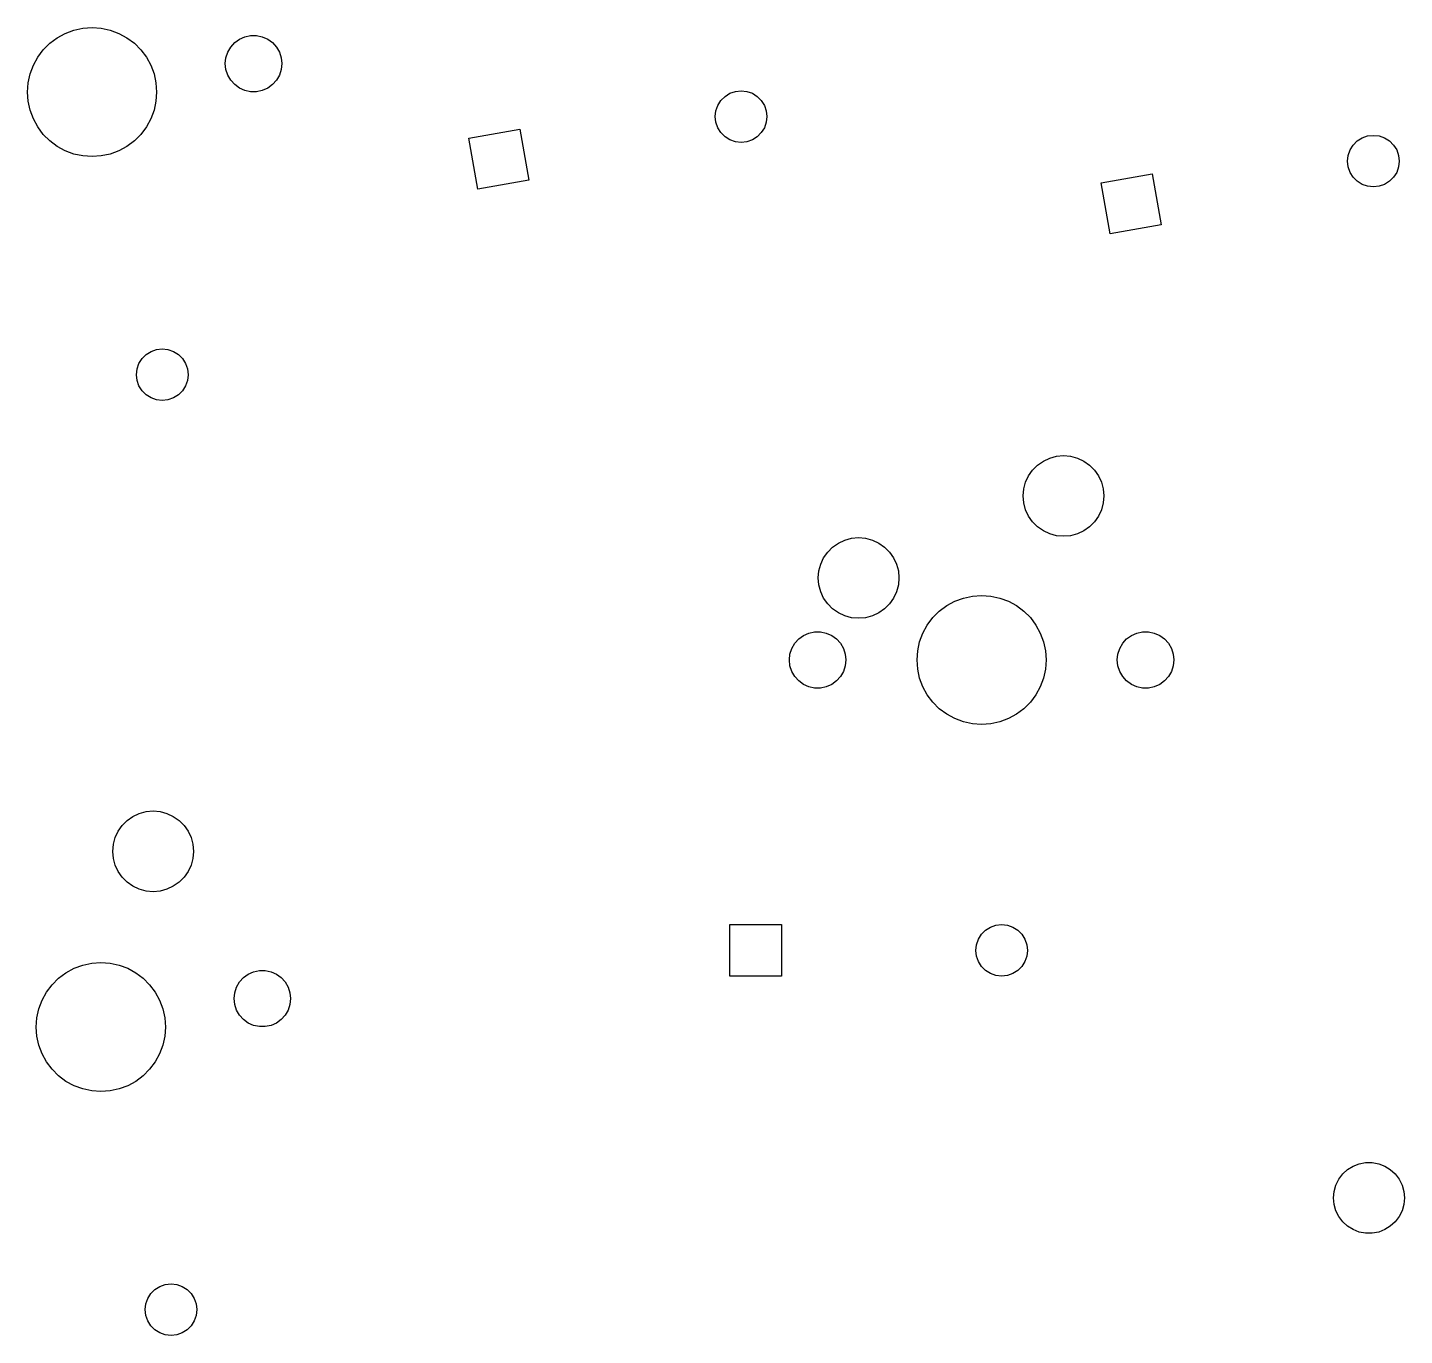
# Model space of a CAD drawing. Extents: x 71 to 343, y -193 to -92.
# Drawn here: x 248.89 to 291.55, y -186.31 to -145.79 of the extents above; entities that cross this region are included whole.
import ezdxf

# ---------------------------------------------------------------- set-up
doc = ezdxf.new("R2010")
doc.units = 0
doc.layers.add('BLACK', color=7, linetype='CONTINUOUS')

msp = doc.modelspace()

# ---------------------------------------------------------------- linework, layer by layer
at = {"layer": 'BLACK', "linetype": 'CONTINUOUS'}
for p, q in [((250.061, -145.97), (250.328, -145.87)), ((250.328, -145.87), (250.607, -145.81)), ((250.607, -145.81), (250.892, -145.789)), ((250.892, -145.789), (251.176, -145.81)), ((251.176, -145.81), (251.455, -145.87)), ((251.455, -145.87), (251.722, -145.97)), ((249.38, -146.479), (249.582, -146.278)), ((249.582, -146.278), (249.81, -146.107)), ((249.81, -146.107), (250.061, -145.97)), ((251.722, -145.97), (251.973, -146.107)), ((251.973, -146.107), (252.201, -146.278)), ((252.201, -146.278), (252.403, -146.479)), ((255.186, -146.393), (255.309, -146.257)), ((255.309, -146.257), (255.457, -146.149)), ((255.457, -146.149), (255.624, -146.075)), ((255.624, -146.075), (255.803, -146.037)), ((255.803, -146.037), (255.986, -146.037)), ((255.986, -146.037), (256.165, -146.075)), ((256.165, -146.075), (256.332, -146.149)), ((256.332, -146.149), (256.48, -146.257)), ((256.48, -146.257), (256.602, -146.393)), ((249.072, -146.958), (249.209, -146.708)), ((249.209, -146.708), (249.38, -146.479)), ((252.403, -146.479), (252.574, -146.708)), ((252.574, -146.708), (252.711, -146.958)), ((255.019, -146.907), (255.038, -146.725)), ((255.038, -146.725), (255.095, -146.551)), ((255.095, -146.551), (255.186, -146.393)), ((256.602, -146.393), (256.694, -146.551)), ((256.694, -146.551), (256.75, -146.725)), ((256.75, -146.725), (256.769, -146.907)), ((248.973, -147.226), (249.072, -146.958)), ((252.711, -146.958), (252.811, -147.226)), ((255.038, -147.089), (255.019, -146.907)), ((255.095, -147.263), (255.038, -147.089)), ((256.75, -147.089), (256.694, -147.263)), ((256.769, -146.907), (256.75, -147.089)), ((248.892, -147.789), (248.912, -147.505)), ((248.912, -147.505), (248.973, -147.226)), ((252.811, -147.226), (252.871, -147.505)), ((252.871, -147.505), (252.892, -147.789)), ((255.186, -147.421), (255.095, -147.263)), ((255.309, -147.557), (255.186, -147.421)), ((255.457, -147.665), (255.309, -147.557)), ((256.48, -147.557), (256.332, -147.665)), ((256.602, -147.421), (256.48, -147.557)), ((256.694, -147.263), (256.602, -147.421)), ((248.912, -148.074), (248.892, -147.789)), ((252.892, -147.789), (252.871, -148.074)), ((255.624, -147.739), (255.457, -147.665)), ((255.803, -147.777), (255.624, -147.739)), ((255.986, -147.777), (255.803, -147.777)), ((256.165, -147.739), (255.986, -147.777)), ((256.332, -147.665), (256.165, -147.739)), ((270.373, -148.048), (270.5, -147.921)), ((270.5, -147.921), (270.651, -147.826)), ((270.651, -147.826), (270.821, -147.767)), ((270.821, -147.767), (270.999, -147.747)), ((270.999, -147.747), (271.177, -147.767)), ((271.177, -147.767), (271.346, -147.826)), ((271.346, -147.826), (271.497, -147.921)), ((271.497, -147.921), (271.624, -148.048)), ((248.973, -148.353), (248.912, -148.074)), ((249.072, -148.62), (248.973, -148.353)), ((252.811, -148.353), (252.711, -148.62)), ((252.871, -148.074), (252.811, -148.353)), ((270.199, -148.547), (270.219, -148.369)), ((270.219, -148.369), (270.278, -148.2)), ((270.278, -148.2), (270.373, -148.048)), ((271.624, -148.048), (271.719, -148.2)), ((271.719, -148.2), (271.779, -148.369)), ((271.779, -148.369), (271.799, -148.547)), ((249.209, -148.87), (249.072, -148.62)), ((252.711, -148.62), (252.574, -148.87)), ((270.219, -148.725), (270.199, -148.547)), ((270.278, -148.894), (270.219, -148.725)), ((271.779, -148.725), (271.719, -148.894)), ((271.799, -148.547), (271.779, -148.725)), ((249.38, -149.099), (249.209, -148.87)), ((249.582, -149.301), (249.38, -149.099)), ((252.403, -149.099), (252.201, -149.301)), ((252.574, -148.87), (252.403, -149.099)), ((262.568, -149.221), (264.143, -148.943)), ((262.845, -150.797), (262.568, -149.221)), ((264.143, -148.943), (264.421, -150.519)), ((270.373, -149.045), (270.278, -148.894)), ((270.5, -149.172), (270.373, -149.045)), ((270.651, -149.267), (270.5, -149.172)), ((270.821, -149.327), (270.651, -149.267)), ((271.346, -149.267), (271.177, -149.327)), ((271.497, -149.172), (271.346, -149.267)), ((271.624, -149.045), (271.497, -149.172)), ((271.719, -148.894), (271.624, -149.045)), ((290.087, -149.303), (290.239, -149.208)), ((290.239, -149.208), (290.408, -149.149)), ((290.408, -149.149), (290.586, -149.129)), ((290.586, -149.129), (290.764, -149.149)), ((290.764, -149.149), (290.933, -149.208)), ((290.933, -149.208), (291.085, -149.303)), ((249.81, -149.472), (249.582, -149.301)), ((250.061, -149.608), (249.81, -149.472)), ((250.328, -149.708), (250.061, -149.608)), ((250.607, -149.769), (250.328, -149.708)), ((251.455, -149.708), (251.176, -149.769)), ((251.722, -149.608), (251.455, -149.708)), ((251.973, -149.472), (251.722, -149.608)), ((252.201, -149.301), (251.973, -149.472)), ((270.999, -149.347), (270.821, -149.327)), ((271.177, -149.327), (270.999, -149.347)), ((289.806, -149.751), (289.865, -149.582)), ((289.865, -149.582), (289.961, -149.43)), ((289.961, -149.43), (290.087, -149.303)), ((291.085, -149.303), (291.212, -149.43)), ((291.212, -149.43), (291.307, -149.582)), ((291.307, -149.582), (291.366, -149.751)), ((250.892, -149.789), (250.607, -149.769)), ((251.176, -149.769), (250.892, -149.789)), ((289.786, -149.929), (289.806, -149.751)), ((289.806, -150.107), (289.786, -149.929)), ((289.865, -150.276), (289.806, -150.107)), ((291.366, -150.107), (291.307, -150.276)), ((291.366, -149.751), (291.386, -149.929)), ((291.386, -149.929), (291.366, -150.107)), ((264.421, -150.519), (262.845, -150.797)), ((282.155, -150.603), (283.731, -150.325)), ((283.731, -150.325), (284.009, -151.901)), ((289.961, -150.428), (289.865, -150.276)), ((290.087, -150.554), (289.961, -150.428)), ((290.239, -150.65), (290.087, -150.554)), ((291.085, -150.554), (290.933, -150.65)), ((291.212, -150.428), (291.085, -150.554)), ((291.307, -150.276), (291.212, -150.428)), ((282.433, -152.179), (282.155, -150.603)), ((290.408, -150.709), (290.239, -150.65)), ((290.586, -150.729), (290.408, -150.709)), ((290.764, -150.709), (290.586, -150.729)), ((290.933, -150.65), (290.764, -150.709)), ((284.009, -151.901), (282.433, -152.179)), ((252.344, -156.198), (252.44, -156.046)), ((252.44, -156.046), (252.566, -155.919)), ((252.566, -155.919), (252.718, -155.824)), ((252.718, -155.824), (252.887, -155.765)), ((252.887, -155.765), (253.065, -155.745)), ((253.065, -155.745), (253.243, -155.765)), ((253.243, -155.765), (253.412, -155.824)), ((253.412, -155.824), (253.564, -155.919)), ((253.564, -155.919), (253.69, -156.046)), ((253.69, -156.046), (253.786, -156.198)), ((252.265, -156.545), (252.285, -156.367)), ((252.285, -156.723), (252.265, -156.545)), ((252.285, -156.367), (252.344, -156.198)), ((253.786, -156.198), (253.845, -156.367)), ((253.845, -156.367), (253.865, -156.545)), ((253.865, -156.545), (253.845, -156.723)), ((252.344, -156.892), (252.285, -156.723)), ((252.44, -157.044), (252.344, -156.892)), ((253.786, -156.892), (253.69, -157.044)), ((253.845, -156.723), (253.786, -156.892)), ((252.566, -157.17), (252.44, -157.044)), ((252.718, -157.266), (252.566, -157.17)), ((252.887, -157.325), (252.718, -157.266)), ((253.065, -157.345), (252.887, -157.325)), ((253.243, -157.325), (253.065, -157.345)), ((253.412, -157.266), (253.243, -157.325)), ((253.564, -157.17), (253.412, -157.266)), ((253.69, -157.044), (253.564, -157.17)), ((280.56, -159.128), (280.77, -159.072)), ((280.77, -159.072), (280.988, -159.053)), ((280.988, -159.053), (281.205, -159.072)), ((281.205, -159.072), (281.415, -159.128)), ((279.905, -159.678), (280.03, -159.499)), ((280.03, -159.499), (280.184, -159.345)), ((280.184, -159.345), (280.363, -159.22)), ((280.363, -159.22), (280.56, -159.128)), ((281.415, -159.128), (281.613, -159.22)), ((281.613, -159.22), (281.791, -159.345)), ((281.791, -159.345), (281.945, -159.499)), ((281.945, -159.499), (282.07, -159.678)), ((279.756, -160.086), (279.813, -159.875)), ((279.813, -159.875), (279.905, -159.678)), ((282.07, -159.678), (282.162, -159.875)), ((282.162, -159.875), (282.219, -160.086)), ((279.738, -160.303), (279.756, -160.086)), ((279.756, -160.52), (279.738, -160.303)), ((282.219, -160.086), (282.238, -160.303)), ((282.238, -160.303), (282.219, -160.52)), ((279.813, -160.73), (279.756, -160.52)), ((279.905, -160.928), (279.813, -160.73)), ((282.162, -160.73), (282.07, -160.928)), ((282.219, -160.52), (282.162, -160.73)), ((280.03, -161.106), (279.905, -160.928)), ((280.184, -161.26), (280.03, -161.106)), ((281.945, -161.106), (281.791, -161.26)), ((282.07, -160.928), (281.945, -161.106)), ((274.21, -161.668), (274.42, -161.612)), ((274.42, -161.612), (274.637, -161.593)), ((274.637, -161.593), (274.855, -161.612)), ((274.855, -161.612), (275.065, -161.668)), ((280.363, -161.385), (280.184, -161.26)), ((280.56, -161.477), (280.363, -161.385)), ((280.77, -161.534), (280.56, -161.477)), ((280.988, -161.553), (280.77, -161.534)), ((281.205, -161.534), (280.988, -161.553)), ((281.415, -161.477), (281.205, -161.534)), ((281.613, -161.385), (281.415, -161.477)), ((281.791, -161.26), (281.613, -161.385)), ((273.555, -162.218), (273.68, -162.039)), ((273.68, -162.039), (273.834, -161.885)), ((273.834, -161.885), (274.012, -161.76)), ((274.012, -161.76), (274.21, -161.668)), ((275.065, -161.668), (275.262, -161.76)), ((275.262, -161.76), (275.441, -161.885)), ((275.441, -161.885), (275.595, -162.039)), ((275.595, -162.039), (275.72, -162.218)), ((273.406, -162.626), (273.463, -162.415)), ((273.463, -162.415), (273.555, -162.218)), ((275.72, -162.218), (275.812, -162.415)), ((275.812, -162.415), (275.869, -162.626)), ((273.387, -162.843), (273.406, -162.626)), ((273.406, -163.06), (273.387, -162.843)), ((275.869, -162.626), (275.887, -162.843)), ((275.887, -162.843), (275.869, -163.06)), ((273.463, -163.27), (273.406, -163.06)), ((273.555, -163.468), (273.463, -163.27)), ((275.812, -163.27), (275.72, -163.468)), ((275.869, -163.06), (275.812, -163.27)), ((273.68, -163.646), (273.555, -163.468)), ((273.834, -163.8), (273.68, -163.646)), ((275.595, -163.646), (275.441, -163.8)), ((275.72, -163.468), (275.595, -163.646)), ((277.138, -163.871), (277.366, -163.7)), ((277.366, -163.7), (277.617, -163.563)), ((277.617, -163.563), (277.884, -163.464)), ((277.884, -163.464), (278.163, -163.403)), ((278.163, -163.403), (278.447, -163.383)), ((278.447, -163.383), (278.732, -163.403)), ((278.732, -163.403), (279.011, -163.464)), ((279.011, -163.464), (279.278, -163.563)), ((279.278, -163.563), (279.529, -163.7)), ((279.529, -163.7), (279.757, -163.871)), ((274.012, -163.925), (273.834, -163.8)), ((274.21, -164.017), (274.012, -163.925)), ((274.42, -164.074), (274.21, -164.017)), ((274.637, -164.093), (274.42, -164.074)), ((274.855, -164.074), (274.637, -164.093)), ((275.065, -164.017), (274.855, -164.074)), ((275.262, -163.925), (275.065, -164.017)), ((275.441, -163.8), (275.262, -163.925)), ((276.765, -164.301), (276.936, -164.073)), ((276.936, -164.073), (277.138, -163.871)), ((279.757, -163.871), (279.959, -164.073)), ((279.959, -164.073), (280.13, -164.301)), ((272.782, -164.732), (272.93, -164.625)), ((272.93, -164.625), (273.097, -164.55)), ((273.097, -164.55), (273.276, -164.512)), ((273.276, -164.512), (273.459, -164.512)), ((273.459, -164.512), (273.638, -164.55)), ((273.638, -164.55), (273.805, -164.625)), ((273.805, -164.625), (273.953, -164.732)), ((276.529, -164.819), (276.628, -164.552)), ((276.628, -164.552), (276.765, -164.301)), ((280.13, -164.301), (280.267, -164.552)), ((280.267, -164.552), (280.366, -164.819)), ((282.942, -164.732), (283.09, -164.625)), ((283.09, -164.625), (283.257, -164.55)), ((283.257, -164.55), (283.436, -164.512)), ((283.436, -164.512), (283.619, -164.512)), ((283.619, -164.512), (283.798, -164.55)), ((283.798, -164.55), (283.965, -164.625)), ((283.965, -164.625), (284.113, -164.732)), ((272.512, -165.201), (272.568, -165.027)), ((272.568, -165.027), (272.66, -164.868)), ((272.66, -164.868), (272.782, -164.732)), ((273.953, -164.732), (274.075, -164.868)), ((274.075, -164.868), (274.167, -165.027)), ((274.167, -165.027), (274.223, -165.201)), ((276.468, -165.098), (276.529, -164.819)), ((280.366, -164.819), (280.427, -165.098)), ((282.672, -165.201), (282.728, -165.027)), ((282.728, -165.027), (282.82, -164.868)), ((282.82, -164.868), (282.942, -164.732)), ((284.113, -164.732), (284.235, -164.868)), ((284.235, -164.868), (284.327, -165.027)), ((284.327, -165.027), (284.383, -165.201)), ((272.493, -165.383), (272.512, -165.201)), ((272.512, -165.565), (272.493, -165.383)), ((274.223, -165.201), (274.243, -165.383)), ((274.243, -165.383), (274.223, -165.565)), ((276.447, -165.383), (276.468, -165.098)), ((276.468, -165.667), (276.447, -165.383)), ((280.427, -165.098), (280.447, -165.383)), ((280.447, -165.383), (280.427, -165.667)), ((282.652, -165.383), (282.672, -165.201)), ((282.672, -165.565), (282.652, -165.383)), ((284.383, -165.201), (284.402, -165.383)), ((284.402, -165.383), (284.383, -165.565)), ((272.568, -165.739), (272.512, -165.565)), ((272.66, -165.897), (272.568, -165.739)), ((272.782, -166.033), (272.66, -165.897)), ((274.075, -165.897), (273.953, -166.033)), ((274.167, -165.739), (274.075, -165.897)), ((274.223, -165.565), (274.167, -165.739)), ((276.529, -165.946), (276.468, -165.667)), ((280.427, -165.667), (280.366, -165.946)), ((282.728, -165.739), (282.672, -165.565)), ((282.82, -165.897), (282.728, -165.739)), ((282.942, -166.033), (282.82, -165.897)), ((284.235, -165.897), (284.113, -166.033)), ((284.327, -165.739), (284.235, -165.897)), ((284.383, -165.565), (284.327, -165.739)), ((272.93, -166.14), (272.782, -166.033)), ((273.097, -166.215), (272.93, -166.14)), ((273.276, -166.253), (273.097, -166.215)), ((273.459, -166.253), (273.276, -166.253)), ((273.638, -166.215), (273.459, -166.253)), ((273.805, -166.14), (273.638, -166.215)), ((273.953, -166.033), (273.805, -166.14)), ((276.628, -166.213), (276.529, -165.946)), ((276.765, -166.464), (276.628, -166.213)), ((280.267, -166.213), (280.13, -166.464)), ((280.366, -165.946), (280.267, -166.213)), ((283.09, -166.14), (282.942, -166.033)), ((283.257, -166.215), (283.09, -166.14)), ((283.436, -166.253), (283.257, -166.215)), ((283.619, -166.253), (283.436, -166.253)), ((283.798, -166.215), (283.619, -166.253)), ((283.965, -166.14), (283.798, -166.215)), ((284.113, -166.033), (283.965, -166.14)), ((276.936, -166.692), (276.765, -166.464)), ((277.138, -166.894), (276.936, -166.692)), ((279.959, -166.692), (279.757, -166.894)), ((280.13, -166.464), (279.959, -166.692)), ((277.366, -167.065), (277.138, -166.894)), ((277.617, -167.202), (277.366, -167.065)), ((277.884, -167.302), (277.617, -167.202)), ((279.278, -167.202), (279.011, -167.302)), ((279.529, -167.065), (279.278, -167.202)), ((279.757, -166.894), (279.529, -167.065)), ((278.163, -167.362), (277.884, -167.302)), ((278.447, -167.383), (278.163, -167.362)), ((278.732, -167.362), (278.447, -167.383)), ((279.011, -167.302), (278.732, -167.362)), ((252.158, -170.231), (252.355, -170.139)), ((252.355, -170.139), (252.566, -170.082)), ((252.566, -170.082), (252.783, -170.063)), ((252.783, -170.063), (253, -170.082)), ((253, -170.082), (253.21, -170.139)), ((253.21, -170.139), (253.408, -170.231)), ((251.7, -170.688), (251.825, -170.51)), ((251.825, -170.51), (251.979, -170.356)), ((251.979, -170.356), (252.158, -170.231)), ((253.408, -170.231), (253.586, -170.356)), ((253.586, -170.356), (253.74, -170.51)), ((253.74, -170.51), (253.865, -170.688)), ((251.552, -171.096), (251.608, -170.886)), ((251.608, -170.886), (251.7, -170.688)), ((253.865, -170.688), (253.957, -170.886)), ((253.957, -170.886), (254.014, -171.096)), ((251.533, -171.313), (251.552, -171.096)), ((251.552, -171.53), (251.533, -171.313)), ((254.014, -171.096), (254.033, -171.313)), ((254.033, -171.313), (254.014, -171.53)), ((251.608, -171.741), (251.552, -171.53)), ((251.7, -171.938), (251.608, -171.741)), ((253.957, -171.741), (253.865, -171.938)), ((254.014, -171.53), (253.957, -171.741)), ((251.825, -172.117), (251.7, -171.938)), ((251.979, -172.271), (251.825, -172.117)), ((252.158, -172.396), (251.979, -172.271)), ((253.586, -172.271), (253.408, -172.396)), ((253.74, -172.117), (253.586, -172.271)), ((253.865, -171.938), (253.74, -172.117)), ((252.355, -172.488), (252.158, -172.396)), ((252.566, -172.544), (252.355, -172.488)), ((252.783, -172.563), (252.566, -172.544)), ((253, -172.544), (252.783, -172.563)), ((253.21, -172.488), (253, -172.544)), ((253.408, -172.396), (253.21, -172.488)), ((270.647, -175.183), (270.647, -173.583)), ((270.647, -173.583), (272.248, -173.583)), ((272.248, -173.583), (272.248, -175.183)), ((278.72, -173.662), (278.889, -173.603)), ((278.889, -173.603), (279.067, -173.583)), ((279.067, -173.583), (279.246, -173.603)), ((279.246, -173.603), (279.415, -173.662)), ((278.288, -174.205), (278.347, -174.035)), ((278.347, -174.035), (278.442, -173.884)), ((278.442, -173.884), (278.569, -173.757)), ((278.569, -173.757), (278.72, -173.662)), ((279.415, -173.662), (279.566, -173.757)), ((279.566, -173.757), (279.693, -173.884)), ((279.693, -173.884), (279.788, -174.035)), ((279.788, -174.035), (279.847, -174.205)), ((278.267, -174.383), (278.288, -174.205)), ((278.288, -174.561), (278.267, -174.383)), ((279.847, -174.205), (279.868, -174.383)), ((279.868, -174.383), (279.847, -174.561)), ((250.333, -174.938), (250.6, -174.838)), ((250.6, -174.838), (250.879, -174.777)), ((250.879, -174.777), (251.163, -174.757)), ((251.163, -174.757), (251.448, -174.777)), ((251.448, -174.777), (251.727, -174.838)), ((251.727, -174.838), (251.994, -174.938)), ((278.347, -174.73), (278.288, -174.561)), ((278.442, -174.881), (278.347, -174.73)), ((278.569, -175.008), (278.442, -174.881)), ((279.693, -174.881), (279.566, -175.008)), ((279.788, -174.73), (279.693, -174.881)), ((279.847, -174.561), (279.788, -174.73)), ((249.652, -175.447), (249.854, -175.246)), ((249.854, -175.246), (250.082, -175.075)), ((250.082, -175.075), (250.333, -174.938)), ((251.994, -174.938), (252.245, -175.075)), ((252.245, -175.075), (252.473, -175.246)), ((252.473, -175.246), (252.675, -175.447)), ((255.458, -175.361), (255.581, -175.225)), ((255.581, -175.225), (255.729, -175.117)), ((255.729, -175.117), (255.896, -175.043)), ((255.896, -175.043), (256.075, -175.005)), ((256.075, -175.005), (256.258, -175.005)), ((256.258, -175.005), (256.437, -175.043)), ((256.437, -175.043), (256.604, -175.117)), ((256.604, -175.117), (256.752, -175.225)), ((256.752, -175.225), (256.874, -175.361)), ((272.248, -175.183), (270.647, -175.183)), ((278.72, -175.103), (278.569, -175.008)), ((278.889, -175.163), (278.72, -175.103)), ((279.067, -175.183), (278.889, -175.163)), ((279.246, -175.163), (279.067, -175.183)), ((279.415, -175.103), (279.246, -175.163)), ((279.566, -175.008), (279.415, -175.103)), ((249.344, -175.926), (249.481, -175.676)), ((249.481, -175.676), (249.652, -175.447)), ((252.675, -175.447), (252.846, -175.676)), ((252.846, -175.676), (252.983, -175.926)), ((255.291, -175.875), (255.31, -175.693)), ((255.31, -175.693), (255.367, -175.519)), ((255.367, -175.519), (255.458, -175.361)), ((256.874, -175.361), (256.966, -175.519)), ((256.966, -175.519), (257.022, -175.693)), ((257.022, -175.693), (257.041, -175.875)), ((249.244, -176.194), (249.344, -175.926)), ((252.983, -175.926), (253.082, -176.194)), ((255.31, -176.057), (255.291, -175.875)), ((255.367, -176.231), (255.31, -176.057)), ((257.022, -176.057), (256.966, -176.231)), ((257.041, -175.875), (257.022, -176.057)), ((249.163, -176.757), (249.184, -176.472)), ((249.184, -176.472), (249.244, -176.194)), ((253.082, -176.194), (253.143, -176.472)), ((253.143, -176.472), (253.163, -176.757)), ((255.458, -176.389), (255.367, -176.231)), ((255.581, -176.525), (255.458, -176.389)), ((255.729, -176.633), (255.581, -176.525)), ((256.752, -176.525), (256.604, -176.633)), ((256.874, -176.389), (256.752, -176.525)), ((256.966, -176.231), (256.874, -176.389)), ((249.184, -177.042), (249.163, -176.757)), ((253.163, -176.757), (253.143, -177.042)), ((255.896, -176.707), (255.729, -176.633)), ((256.075, -176.745), (255.896, -176.707)), ((256.258, -176.745), (256.075, -176.745)), ((256.437, -176.707), (256.258, -176.745)), ((256.604, -176.633), (256.437, -176.707)), ((249.244, -177.321), (249.184, -177.042)), ((249.344, -177.588), (249.244, -177.321)), ((253.082, -177.321), (252.983, -177.588)), ((253.143, -177.042), (253.082, -177.321)), ((249.481, -177.838), (249.344, -177.588)), ((249.652, -178.067), (249.481, -177.838)), ((252.846, -177.838), (252.675, -178.067)), ((252.983, -177.588), (252.846, -177.838)), ((249.854, -178.269), (249.652, -178.067)), ((250.082, -178.44), (249.854, -178.269)), ((252.473, -178.269), (252.245, -178.44)), ((252.675, -178.067), (252.473, -178.269)), ((250.333, -178.576), (250.082, -178.44)), ((250.6, -178.676), (250.333, -178.576)), ((250.879, -178.737), (250.6, -178.676)), ((251.727, -178.676), (251.448, -178.737)), ((251.994, -178.576), (251.727, -178.676)), ((252.245, -178.44), (251.994, -178.576)), ((251.163, -178.757), (250.879, -178.737)), ((251.448, -178.737), (251.163, -178.757)), ((289.635, -181.309), (289.785, -181.172)), ((289.785, -181.172), (289.957, -181.066)), ((289.957, -181.066), (290.146, -180.992)), ((290.146, -180.992), (290.346, -180.955)), ((290.346, -180.955), (290.549, -180.955)), ((290.549, -180.955), (290.749, -180.992)), ((290.749, -180.992), (290.938, -181.066)), ((290.938, -181.066), (291.11, -181.172)), ((291.11, -181.172), (291.26, -181.309)), ((289.366, -181.848), (289.422, -181.653)), ((289.422, -181.653), (289.512, -181.471)), ((289.512, -181.471), (289.635, -181.309)), ((291.26, -181.309), (291.383, -181.471)), ((291.383, -181.471), (291.473, -181.653)), ((291.473, -181.653), (291.529, -181.848)), ((289.347, -182.05), (289.366, -181.848)), ((289.366, -182.252), (289.347, -182.05)), ((291.529, -181.848), (291.548, -182.05)), ((291.548, -182.05), (291.529, -182.252)), ((289.422, -182.448), (289.366, -182.252)), ((289.512, -182.629), (289.422, -182.448)), ((291.473, -182.448), (291.383, -182.629)), ((291.529, -182.252), (291.473, -182.448)), ((289.635, -182.791), (289.512, -182.629)), ((289.785, -182.928), (289.635, -182.791)), ((289.957, -183.035), (289.785, -182.928)), ((291.11, -182.928), (290.938, -183.035)), ((291.26, -182.791), (291.11, -182.928)), ((291.383, -182.629), (291.26, -182.791)), ((290.146, -183.108), (289.957, -183.035)), ((290.346, -183.146), (290.146, -183.108)), ((290.549, -183.146), (290.346, -183.146)), ((290.749, -183.108), (290.549, -183.146)), ((290.938, -183.035), (290.749, -183.108)), ((252.616, -185.166), (252.711, -185.014)), ((252.711, -185.014), (252.838, -184.887)), ((252.838, -184.887), (252.99, -184.792)), ((252.99, -184.792), (253.159, -184.733)), ((253.159, -184.733), (253.337, -184.713)), ((253.337, -184.713), (253.515, -184.733)), ((253.515, -184.733), (253.684, -184.792)), ((253.684, -184.792), (253.836, -184.887)), ((253.836, -184.887), (253.962, -185.014)), ((253.962, -185.014), (254.058, -185.166)), ((252.537, -185.513), (252.557, -185.335)), ((252.557, -185.691), (252.537, -185.513)), ((252.557, -185.335), (252.616, -185.166)), ((254.058, -185.166), (254.117, -185.335)), ((254.117, -185.335), (254.137, -185.513)), ((254.137, -185.513), (254.117, -185.691)), ((252.616, -185.86), (252.557, -185.691)), ((252.711, -186.011), (252.616, -185.86)), ((254.058, -185.86), (253.962, -186.011)), ((254.117, -185.691), (254.058, -185.86)), ((252.838, -186.138), (252.711, -186.011)), ((252.99, -186.233), (252.838, -186.138)), ((253.159, -186.293), (252.99, -186.233)), ((253.337, -186.313), (253.159, -186.293)), ((253.515, -186.293), (253.337, -186.313)), ((253.684, -186.233), (253.515, -186.293)), ((253.836, -186.138), (253.684, -186.233)), ((253.962, -186.011), (253.836, -186.138))]:
    msp.add_line(p, q, dxfattribs=at)

doc.saveas('drawing.dxf')
